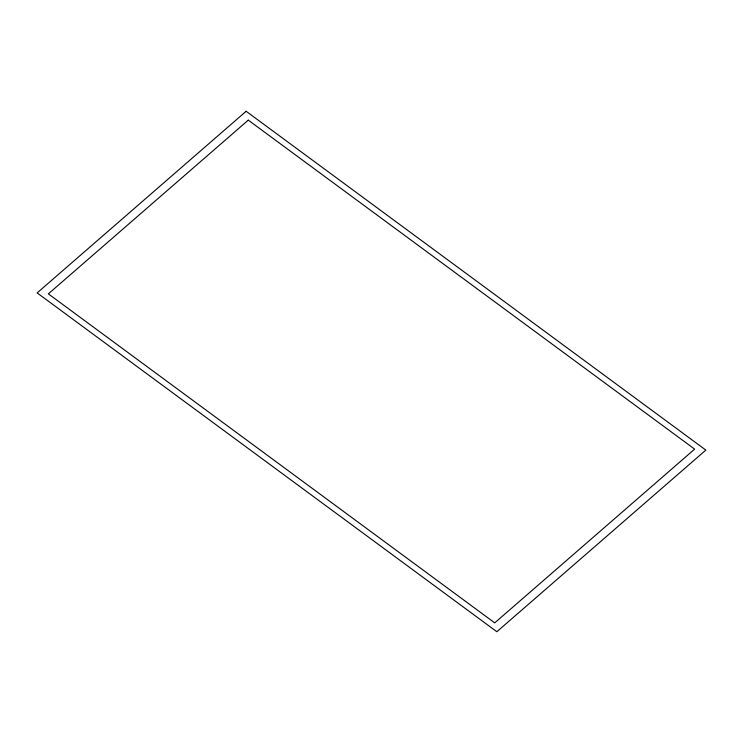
<?xml version="1.0" encoding="UTF-8"?>
<svg xmlns="http://www.w3.org/2000/svg" width="743" height="743" viewBox="0 0 743 743"><rect width="100%" height="100%" fill="white"/><g stroke="black" fill="none" stroke-linecap="round" stroke-linejoin="round"><path stroke-width="1.11" d="M246.147 111.274L37.15 292.909L496.853 631.726L705.85 450.091L246.147 111.274M248.273 120.134L48.36 293.866L494.727 622.866L694.64 449.134L248.273 120.134"/></g></svg>
